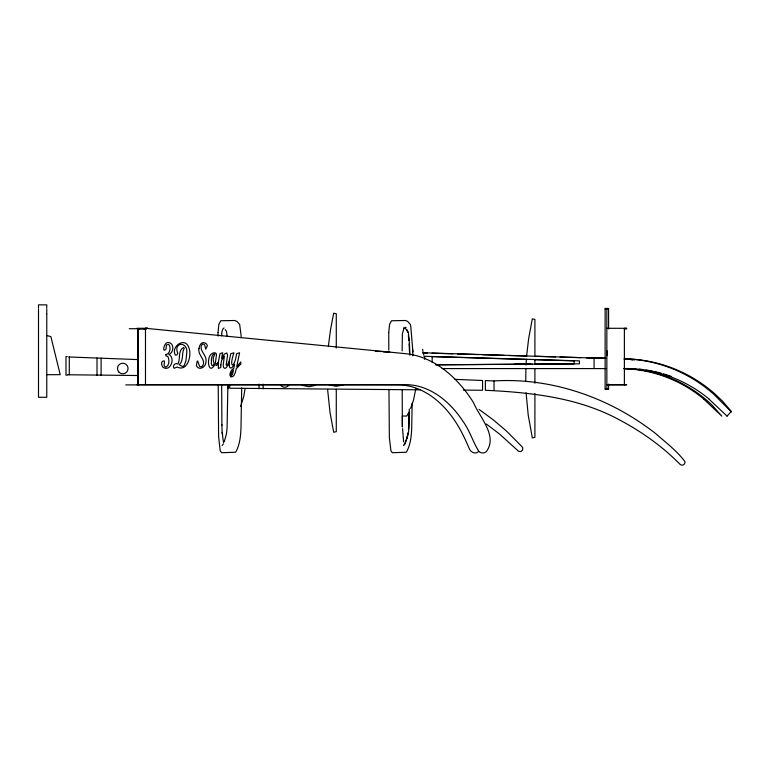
<?xml version="1.0" encoding="UTF-8"?>
<svg xmlns="http://www.w3.org/2000/svg" width="770" height="770" viewBox="0 0 770 770"><rect width="100%" height="100%" fill="white"/><g stroke="black" fill="none" stroke-linecap="round" stroke-linejoin="round"><path stroke-width="1.16" d="M402.132 350.908L402.364 333.949L403.875 328.386M227.91 384.625L227.073 428.014L226.467 433.799L224.301 441.643M241.703 387.849L240.991 427.87C240.673 436.176 239.826 444.887 235.63 452.231L221.606 452.722L220.191 450.787L218.593 436.417L218.218 384.75M408.937 412.547L408.687 426.262A16.093 1.521 -89.8 0 1 408.504 429.073M409.322 408.937L409.014 426.262A16.083 1.521 -89.8 0 1 408.341 433.298L407.147 438.092M412.152 403.153L411.719 427.87C411.401 436.176 410.554 444.887 406.358 452.231L392.325 452.722L390.919 450.787L389.351 437.466L388.966 389.447M525.9 368.435L525.737 381.554M218.045 332.207L218.844 324.44L220.759 320.753L234.85 320.503L237.016 321.494L239.662 324.44L241.366 337.674M388.773 332.207L389.572 324.44L391.487 320.753L405.578 320.503L407.734 321.494L410.391 324.44L410.766 326.278L412.701 349.378A38.5 4.148 90 0 1 412.826 355.817M221.664 335.826L221.789 333.824M526.045 365.038L526.372 359.484M526.719 355.057L528.663 338.502L532.32 318.838L534.909 319.406L534.909 355.105M328.395 346.086L330.542 329.56L333.699 313.197L336.278 313.756L336.278 348.021M245.062 388.889L243.811 396.213L240.663 406.377M415.79 388.889L413.471 400.333L410.612 408.369M406.82 438.092L408.013 433.298A16.093 1.521 -89.8 0 0 408.148 432.451M137.628 367.271L137.628 369.735M709.237 399.322L727.044 416.127L731.327 411.421L722.26 400.91L715.186 394.173A145.058 141.382 -85.6 0 0 627.05 358.897L624.653 358.83M727.044 416.127L726.938 415.608M408.832 412.248L406.829 416.031L402.325 416.031L402.373 427.003L402.19 389.649M223.406 443.867L222.164 445.455M478.651 451.595C475.716 454.454 471.144 452.587 469.536 449.247C465.378 439.439 460.864 429.766 454.926 420.901C442.288 401.767 422.085 384.962 398.109 384.885L125.78 384.885M315.604 385.337L308.876 386.733L302.138 385.337M342.997 385L336.153 386.261L329.31 385M494.032 380.948C551.744 377.348 609.811 397.84 655.154 433.183C665.367 442.144 676.695 450.585 684.857 461.5C685.184 462.731 684.617 464.098 683.519 464.753C682.413 465.388 680.94 465.195 680.035 464.3C662.662 446.658 642.315 432.095 620.495 420.449C579.098 397.599 531.704 392.488 485.389 390.265L485.389 380.601L494.032 380.948L494.032 390.323M524.976 364.181L514.408 364.383L532.359 364.162M519.663 364.383L530.232 364.181M137.82 384.885L137.82 328.713L140.063 328.713L129.273 328.713M624.383 384.885L624.383 328.299L626.626 328.299L606.77 328.299M526.247 364.172L436.128 364.788M534.63 364.114L574.112 363.844L574.199 360.87L534.284 359.686M435.81 364.826L579.367 363.844L579.454 360.87L423.808 356.25M588.848 357.935L590.195 358.223M46.768 374.692L60.214 374.663L50.868 336.606L46.768 335.508M605.124 308.914L608.589 308.914M136.935 328.289L147.725 328.289L145.482 328.289L145.482 384.654M623.941 328.713L626.626 328.713L624.826 328.713M67.211 356.597L65.989 356.597L65.989 375.144L67.211 375.144M442.096 368.58L606.019 368.58M624.345 368.58L626.722 368.58M136.935 384.654L405.78 384.654C429.785 384.74 449.969 401.613 462.587 420.786C469.556 430.074 472.742 441.518 478.738 451.258C480.73 453.395 484.166 453.607 486.313 451.576C498.18 435.936 479.373 416.994 473.55 402.72C458.535 378.638 435.146 356.77 405.78 353.7L145.482 328.289M606.77 384.663L626.626 384.663M607.646 384.885L626.626 384.885M228.093 388.609L228.035 385.135M605.124 388.889L608.589 388.889M432.124 356.5L432.211 362.468M67.635 374.759L138.282 375.529M229.681 384.663L229.681 388.224L420.208 389.822M463.376 390.111L482.549 390.246L482.549 380.486L454.983 379.36M597.019 357.983L605.432 358.243M375.365 351.332L389.774 351.784M423.028 352.766L606.183 358.425M383.219 351.726L389.302 351.928M422.538 352.91L427.302 353.045M432.076 353.189L452.712 353.825M457.495 353.969L478.594 354.595M482.607 354.72L504.129 355.365M508.912 355.499L526.834 356.038M534.909 356.298L555.526 356.895M560.079 357.068L580.628 357.646M586.442 357.867L604.729 358.425M431.681 356.635L527.238 359.475M68.809 356.972L138.282 359.609M137.82 328.713L146.175 329.522M731.433 411.95L713.655 394.163A144.183 141.776 -83 0 0 625.076 358.858M479.084 409.438L493.108 419.717L506.371 430.95L522.05 446.735L522.801 448.025L522.522 450.219L520.78 451.567L518.585 451.287L499.345 433.876L486.322 424.01M703.982 399.322L721.798 416.127L712.471 405.549A136.829 133.354 -85.1 0 0 623.719 368.541M138.263 328.713L138.263 384.885M225.177 329.685L226.447 331.264L227.169 336.298M406.964 329.955L408.466 332.698M406.637 329.955L408.139 332.698M423.567 354.219L423.779 354.941M388.773 332.476L388.792 350.148M218.045 332.476L218.064 336.076M422.98 351.553L422.615 349.378M403.624 441.836L402.575 428.669M327.597 389.379L330.032 412.585L333.699 432.249L336.278 431.681L336.278 389.312M222.164 434.001L222.097 432.961M526.103 392.806L528.191 414.934L532.32 437.889L534.909 437.331L534.909 393.451M221.895 425.184L221.664 384.885M595.441 358.223L594.094 357.935L594.084 368.58M608.589 328.954L608.589 308.433L605.124 308.433L605.124 389.1L608.589 389.1L608.589 384.086M606.856 308.433L606.856 388.889M534.909 359.397L534.909 364.48M534.909 368.387L534.909 383.258M424.674 356.933L424.674 359.311M263.157 384.163L263.157 388.744M259.057 384.076L259.057 388.677M101.111 358.098L101.111 375.279M97.01 357.954L97.01 375.211M69.29 356.991L69.29 374.788M46.768 308.202L46.768 304.862L38.5 304.862L38.5 308.202M46.768 309.271L46.768 313.688M46.768 314.064L46.768 397.272L38.5 397.272L38.5 314.064M38.5 309.271L38.5 313.688M222.106 432.307A18.846 0.52 -89.9 0 1 221.933 424.549M221.683 333.439A455.051 27.556 75.8 0 1 224.07 327.981M223.637 442.644A161.161 10.126 -85.4 0 1 222.347 432.307M406.878 437.148A159.9 9.837 -85.2 0 1 406.204 439.526M405.877 440.575A159.9 9.837 -85.2 0 1 404.029 444.723M413.028 351.919A42.754 5.169 -88.8 0 1 412.662 349.763M408.408 333.737A31.214 2.897 89.6 0 1 409.89 355.201M408.35 335.681A31.214 2.897 89.6 0 1 408.832 340.359M409.101 343.969A31.214 2.897 89.6 0 1 409.476 351.986M407.205 437.293A159.842 9.923 -85.2 0 1 403.547 445.406M403.615 327.828A451.287 27.393 75.8 0 1 407.041 330.272M405.039 327.327A451.441 27.162 76.1 0 1 406.05 327.558M624.018 368.637A135.847 133.595 -78.7 0 1 704.04 399.255M631.429 359.532A145.058 141.382 -85.6 0 1 634.624 359.888M623.941 358.984A145.058 141.382 -85.6 0 1 626.087 359.099M630.572 359.609A144.183 141.776 -83 0 1 632.719 359.86M624.74 368.561A135.847 133.595 -78.7 0 1 709.295 399.255M639.11 369.128A136.829 133.354 -85.1 0 1 643.604 369.639M645.837 369.956A136.829 133.354 -85.1 0 1 652.537 371.13M653.643 371.361A136.829 133.354 -85.1 0 1 661.363 373.248M663.548 373.883A136.829 133.354 -85.1 0 1 671.122 376.376M626.722 368.522A136.829 133.354 -85.1 0 1 635.731 368.84M289.395 384.625A5.284 5.284 0 0 1 280.232 384.625M220.836 364.932L220.807 367.492L218.382 368.416L218.372 362.025L219.999 353.594L222.674 352.747L221.567 358.57L224.417 354.046L226.803 352.958L227.593 355.191L226.139 365.144L227.006 365.201L229.133 361.967L229.133 364.027L225.745 368.108L224.802 368.378L223.618 367.54L223.165 365.288L224.368 356.202L221.567 360.447L220.836 364.932M607.347 353.238C606.712 361.765 606.712 344.719 607.347 353.238M186.581 354.325L185.965 360.678L184.194 365.567L182.557 366.539L179.218 364.759C184.001 360.514 181.316 353.411 184.203 348.319L183.78 347.376C177.514 350.417 180.777 359.032 177.851 364.056C175.271 362.16 171.787 366.202 174.232 368.281L177.129 367.021C187.765 372.411 192.211 354.498 188.65 347.126C184.598 336.452 170.43 346.962 175.435 355.163L177.004 354.826L177.774 353.247C172.827 341.562 189.122 340.879 186.581 354.325M216.447 355.018L215.331 363.219L216.89 363.931L218.382 361.967L218.382 364.027L216.466 365.49L214.897 364.489C208.208 376.492 205.908 356.231 212.154 353.517A3.966 3.966 0 0 1 215.254 352.872L216.168 353.478L216.447 355.018M165.906 354.623L165.964 355.952L167.754 356.298C169.467 359.33 169.621 365.452 166.022 367.059L165.261 366.847C162.316 365.798 166.397 359.657 163.048 360.995C160.738 362.083 161.633 365.365 162.72 367.059C170.045 372.757 175.955 358.137 168.89 354.431C173.847 352.747 174.492 343.295 168.765 342.554C164 341.033 161.633 354.306 166.108 348.945L166.407 344.979L168.736 344.392C170.873 346.885 170.285 351.495 167.985 353.709L165.906 354.623M198.997 348.569C197.197 355.163 207.544 360.735 201.875 366.664L199.825 366.722C197.553 362.266 197.64 356.741 196.398 365.712C198.997 371.284 206.129 366.886 205.946 361.939A9.817 9.817 0 0 0 205.58 357.492C204.214 353.353 198.525 348.579 202.317 344.18L203.973 344.219L204.695 345.095L205.754 349.156L207.361 345.73C206.832 342.169 201.538 341.38 200.2 344.835A10.183 10.183 0 0 0 199.006 348.569M229.171 361.226L229.518 367.021L230.115 367.868L231.693 367.916L234.523 364.383L233.849 368.224C231.231 369.937 228.382 374.076 230.808 376.982C234.908 377.444 235.447 371.207 236.38 368.522L240.827 364.027L240.827 361.967L236.717 366.751L239.566 352.785L236.583 353.7C234.465 369.311 228.469 368.368 233.945 352.785L230.769 353.7L229.171 361.226M211.461 358.993L211.346 363.642L212.029 365.596L212.982 365.702L214.272 363.507A10.058 10.058 0 0 1 213.309 360.158A10.549 10.549 0 0 1 213.338 357.588L214.772 354.036C212.212 353.584 211.875 357.309 211.461 358.993M230.904 373.411L231.347 375.798L232.502 374.345L233.531 369.985L230.904 373.411M119.023 372.247A5.284 5.284 0 0 0 127.878 369.879A5.284 5.284 0 0 0 121.4 363.401A5.284 5.284 0 0 0 119.023 372.247"/></g></svg>
